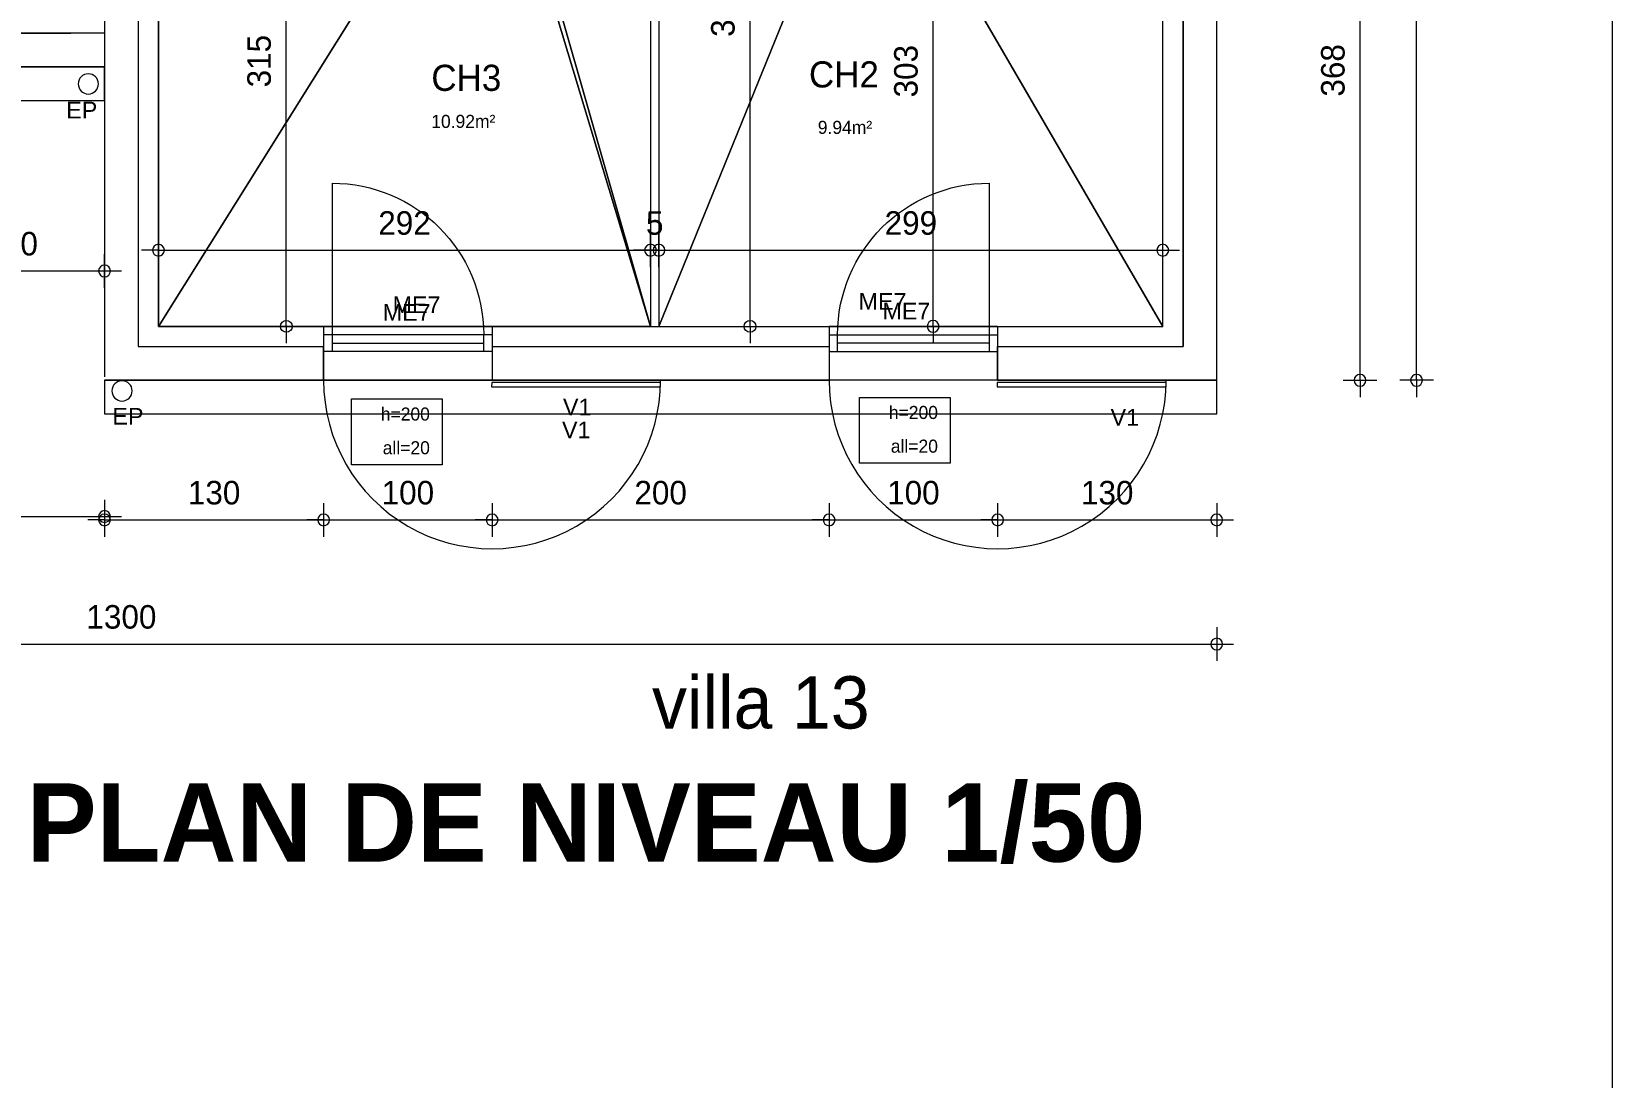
# Model space of a CAD drawing. Header units: metres. Extents: x -30.4 to 29.6, y -50.6 to 0.4.
# Drawn here: x 20.22 to 29.6, y -35.61 to -29.4 of the extents above; entities that cross this region are included whole.
import ezdxf
from ezdxf.enums import TextEntityAlignment as Align
from ezdxf.lldxf.tags import DXFTag

# ---------------------------------------------------------------- set-up
doc = ezdxf.new("R2010")
doc.units = ezdxf.units.M
doc.header["$MEASUREMENT"] = 0
doc.layers.add('Calque commun', color=7, linetype='Continuous')
doc.layers.add('Textes', color=7, linetype='Continuous')
doc.styles.add('Arial4', font='arial.ttf', dxfattribs={"height": 0.098961})
doc.styles.add('Century Gothic', font='GOTHIC.TTF', dxfattribs={"height": 0.139636})
doc.styles.add('Century Gothic11', font='GOTHICB.TTF', dxfattribs={"height": 0.465345})
doc.styles.add('Century Gothic12', font='GOTHIC.TTF', dxfattribs={"height": 0.310302})
doc.styles.add('Century Gothic15', font='GOTHIC.TTF', dxfattribs={"height": 0.155151})
doc.styles.add('Century Gothic7', font='GOTHIC.TTF', dxfattribs={"height": 0.077575})
tags = doc.linetypes.add('HIDDEN', pattern=[0.375, 0.25, -0.125]).pattern_tags.tags
tags[6:7] = [DXFTag(74, 4), DXFTag(75, 0), DXFTag(340, '0'), DXFTag(46, 1.0), DXFTag(50, 0.0), DXFTag(44, 0.0), DXFTag(45, 0.0)]
tags[4:5] = [DXFTag(74, 4), DXFTag(75, 0), DXFTag(340, '0'), DXFTag(46, 1.0), DXFTag(50, 0.0), DXFTag(44, 0.0), DXFTag(45, 0.0)]
tags = doc.linetypes.add('HIDDEN2', pattern=[0.1875, 0.125, -0.0625]).pattern_tags.tags
tags[6:7] = [DXFTag(74, 4), DXFTag(75, 0), DXFTag(340, '0'), DXFTag(46, 1.0), DXFTag(50, 0.0), DXFTag(44, 0.0), DXFTag(45, 0.0)]
tags[4:5] = [DXFTag(74, 4), DXFTag(75, 0), DXFTag(340, '0'), DXFTag(46, 1.0), DXFTag(50, 0.0), DXFTag(44, 0.0), DXFTag(45, 0.0)]

# ---------------------------------------------------------------- blocks, each defined once
blk = doc.blocks.new('Block18105')
at = {"layer": 'Calque commun', "color": 7, "linetype": 'Continuous', "lineweight": 9}
for p, q in [((26.934, -31.1506), (26.934, -27.7907)), ((27.054, -31.2707), (27.054, -27.7907))]:
    blk.add_line(p, q, dxfattribs=at)
at = {"layer": 'Calque commun', "color": 7, "linetype": 'Continuous', "lineweight": 18}
blk.add_line((27.254, -31.4706), (27.254, -27.7907), dxfattribs=at)
blk = doc.blocks.new('Block18107')
at = {"layer": 'Calque commun', "color": 7, "linetype": 'Continuous', "lineweight": 18}
blk.add_line((20.654, -25.4207), (20.654, -31.4506), dxfattribs=at)
at = {"layer": 'Calque commun', "color": 7, "linetype": 'Continuous', "lineweight": 9}
for p, q in [((20.854, -25.4207), (20.854, -31.2507)), ((20.974, -25.4207), (20.974, -31.1306))]:
    blk.add_line(p, q, dxfattribs=at)
blk = doc.blocks.new('Block18108')
at = {"layer": 'Calque commun', "color": 7, "linetype": 'Continuous', "lineweight": 9}
for p, q in [((20.974, -31.1506), (21.954, -31.1506)), ((22.954, -31.1506), (24.954, -31.1506)), ((25.954, -31.1506), (26.934, -31.1506)), ((20.854, -31.2707), (21.954, -31.2707)), ((22.954, -31.2707), (24.954, -31.2707)), ((25.954, -31.2707), (27.054, -31.2707))]:
    blk.add_line(p, q, dxfattribs=at)
at = {"layer": 'Calque commun', "color": 7, "linetype": 'Continuous', "lineweight": 18}
for p, q in [((20.654, -31.4706), (21.954, -31.4706)), ((22.954, -31.4706), (24.954, -31.4706)), ((25.954, -31.4706), (27.254, -31.4706))]:
    blk.add_line(p, q, dxfattribs=at)
blk = doc.blocks.new('new')
at = {"layer": 'Calque commun', "color": 5, "linetype": 'Continuous', "lineweight": 9}
blk.add_arc((0, 0), 0.5, 0, 359.9994, dxfattribs=at)
blk = doc.blocks.new('new2')
at = {"layer": 'Calque commun', "color": 5, "linetype": 'Continuous', "lineweight": 9}
blk.add_arc((0, 0), 0.5, 0, 359.9994, dxfattribs=at)
blk = doc.blocks.new('DimLine18434')
at = {"layer": 'Calque commun', "color": 5, "linetype": 'Continuous', "lineweight": 9}
for p, q in [((14.254, -32.1796), (14.254, -32.3796)), ((20.654, -32.1796), (20.654, -32.3796)), ((14.254, -32.2796), (14.154, -32.2796)), ((14.254, -32.2796), (20.654, -32.2796)), ((20.654, -32.2796), (20.754, -32.2796))]:
    blk.add_line(p, q, dxfattribs=at)
at = {"layer": 'Calque commun', "color": 5, "linetype": 'Continuous', "lineweight": 9, "xscale": 0.07000000029802322, "yscale": 0.07000000029802322, "zscale": 0.07000000029802322}
for name, p in [('new', (14.254, -32.2796)), ('new2', (20.654, -32.2796))]:
    blk.add_blockref(name, p, dxfattribs=at)
at = {"layer": 'Calque commun', "color": 5, "linetype": 'Continuous', "lineweight": 9, "style": 'Century Gothic'}
blk.add_text('640', height=0.13964, dxfattribs=at).set_placement((17.454, -32.2296), align=Align.BOTTOM_CENTER)
blk = doc.blocks.new('new53')
at = {"layer": 'Calque commun', "color": 5, "linetype": 'Continuous', "lineweight": 9}
blk.add_arc((0, 0), 0.5, 0, 359.9994, dxfattribs=at)
blk = doc.blocks.new('new54')
at = {"layer": 'Calque commun', "color": 5, "linetype": 'Continuous', "lineweight": 9}
blk.add_arc((0, 0), 0.5, 0, 359.9994, dxfattribs=at)
blk = doc.blocks.new('DimLine32140')
at = {"layer": 'Calque commun', "color": 5, "linetype": 'Continuous', "lineweight": 9}
for p, q in [((24.954, -32.1996), (24.954, -32.3996)), ((25.954, -32.1996), (25.954, -32.3996)), ((24.954, -32.2996), (24.854, -32.2996)), ((24.954, -32.2996), (25.954, -32.2996)), ((25.954, -32.2996), (26.054, -32.2996))]:
    blk.add_line(p, q, dxfattribs=at)
at = {"layer": 'Calque commun', "color": 5, "linetype": 'Continuous', "lineweight": 9, "xscale": 0.07000000029802322, "yscale": 0.07000000029802322, "zscale": 0.07000000029802322}
for name, p in [('new53', (24.954, -32.2996)), ('new54', (25.954, -32.2996))]:
    blk.add_blockref(name, p, dxfattribs=at)
at = {"layer": 'Calque commun', "color": 5, "linetype": 'Continuous', "lineweight": 9, "style": 'Century Gothic'}
blk.add_text('100', height=0.13964, dxfattribs=at).set_placement((25.454, -32.2496), align=Align.BOTTOM_CENTER)
blk = doc.blocks.new('new55')
at = {"layer": 'Calque commun', "color": 5, "linetype": 'Continuous', "lineweight": 9}
blk.add_arc((0, 0), 0.5, 0, 359.9994, dxfattribs=at)
blk = doc.blocks.new('new56')
at = {"layer": 'Calque commun', "color": 5, "linetype": 'Continuous', "lineweight": 9}
blk.add_arc((0, 0), 0.5, 0, 359.9994, dxfattribs=at)
blk = doc.blocks.new('DimLine32148')
at = {"layer": 'Calque commun', "color": 5, "linetype": 'Continuous', "lineweight": 9}
for p, q in [((25.954, -32.1996), (25.954, -32.3996)), ((27.254, -32.1996), (27.254, -32.3996)), ((25.954, -32.2996), (25.854, -32.2996)), ((25.954, -32.2996), (27.254, -32.2996)), ((27.254, -32.2996), (27.354, -32.2996))]:
    blk.add_line(p, q, dxfattribs=at)
at = {"layer": 'Calque commun', "color": 5, "linetype": 'Continuous', "lineweight": 9, "xscale": 0.07000000029802322, "yscale": 0.07000000029802322, "zscale": 0.07000000029802322}
for name, p in [('new55', (25.954, -32.2996)), ('new56', (27.254, -32.2996))]:
    blk.add_blockref(name, p, dxfattribs=at)
at = {"layer": 'Calque commun', "color": 5, "linetype": 'Continuous', "lineweight": 9, "style": 'Century Gothic'}
blk.add_text('130', height=0.13964, dxfattribs=at).set_placement((26.604, -32.2496), align=Align.BOTTOM_CENTER)
blk = doc.blocks.new('@PRES_1_$$_1-16')
at = {"layer": 'Calque commun', "color": 5, "linetype": 'Continuous', "lineweight": 9}
for p, q in [((0, 0.32), (1, 0.32)), ((1, 0.15), (0, 0.15)), ((0.05, 0.05), (0.05, 0.15)), ((0.05, 0.1), (0.95, 0.1)), ((0.95, 0.15), (0.95, 0.05)), ((1, 0.05), (0, 0.05)), ((0, 0), (1, 0))]:
    blk.add_line(p, q, dxfattribs=at)
blk = doc.blocks.new('@PRES_1_$$_1-17')
at = {"layer": 'Calque commun', "color": 7, "linetype": 'Continuous', "lineweight": 9}
blk.add_line((0, 0), (0, 0.32), dxfattribs=at)
blk = doc.blocks.new('@PRES_1_$$_1-18')
at = {"layer": 'Calque commun', "color": 7, "linetype": 'Continuous', "lineweight": 9}
blk.add_line((0, 0), (0, 0.32), dxfattribs=at)
blk = doc.blocks.new('INTER_2D_COMB6')
at = {"layer": 'Calque commun', "color": 0, "linetype": 'ByBlock', "lineweight": -2}
for name in ['@PRES_1_$$_1-16', '@PRES_1_$$_1-17']:
    blk.add_blockref(name, (0, 0), dxfattribs=at)
at = {"layer": 'Calque commun', "color": 0, "linetype": 'ByBlock', "lineweight": -2, "extrusion": (0, 0, -1), "xscale": -1, "yscale": -1, "zscale": -1, "rotation": -180}
blk.add_blockref('@PRES_1_$$_1-18', (-1, 0), dxfattribs=at)
blk = doc.blocks.new('PLACED_COMB6')
at = {"layer": 'Calque commun', "color": 0, "linetype": 'ByBlock', "lineweight": -2}
blk.add_blockref('INTER_2D_COMB6', (0, 0), dxfattribs=at)
blk = doc.blocks.new('new171')
at = {"layer": 'Calque commun', "color": 5, "linetype": 'Continuous', "lineweight": 9}
blk.add_arc((0, 0), 0.5, 0, 359.9994, dxfattribs=at)
blk = doc.blocks.new('new172')
at = {"layer": 'Calque commun', "color": 5, "linetype": 'Continuous', "lineweight": 9}
blk.add_arc((0, 0), 0.5, 0, 359.9994, dxfattribs=at)
blk = doc.blocks.new('DimLine36282')
at = {"layer": 'Calque commun', "color": 5, "linetype": 'Continuous', "lineweight": 9}
for p, q in [((20.654, -32.1996), (20.654, -32.3996)), ((21.954, -32.1996), (21.954, -32.3996)), ((20.654, -32.2996), (20.554, -32.2996)), ((20.654, -32.2996), (21.954, -32.2996)), ((21.954, -32.2996), (22.054, -32.2996))]:
    blk.add_line(p, q, dxfattribs=at)
at = {"layer": 'Calque commun', "color": 5, "linetype": 'Continuous', "lineweight": 9, "xscale": 0.07000000029802322, "yscale": 0.07000000029802322, "zscale": 0.07000000029802322}
for name, p in [('new171', (20.654, -32.2996)), ('new172', (21.954, -32.2996))]:
    blk.add_blockref(name, p, dxfattribs=at)
at = {"layer": 'Calque commun', "color": 5, "linetype": 'Continuous', "lineweight": 9, "style": 'Century Gothic'}
blk.add_text('130', height=0.13964, dxfattribs=at).set_placement((21.304, -32.2496), align=Align.BOTTOM_CENTER)
blk = doc.blocks.new('new173')
at = {"layer": 'Calque commun', "color": 5, "linetype": 'Continuous', "lineweight": 9}
blk.add_arc((0, 0), 0.5, 0, 359.9994, dxfattribs=at)
blk = doc.blocks.new('new174')
at = {"layer": 'Calque commun', "color": 5, "linetype": 'Continuous', "lineweight": 9}
blk.add_arc((0, 0), 0.5, 0, 359.9994, dxfattribs=at)
blk = doc.blocks.new('DimLine36290')
at = {"layer": 'Calque commun', "color": 5, "linetype": 'Continuous', "lineweight": 9}
for p, q in [((21.954, -32.1996), (21.954, -32.3996)), ((22.954, -32.1996), (22.954, -32.3996)), ((21.954, -32.2996), (21.854, -32.2996)), ((21.954, -32.2996), (22.954, -32.2996)), ((22.954, -32.2996), (23.054, -32.2996))]:
    blk.add_line(p, q, dxfattribs=at)
at = {"layer": 'Calque commun', "color": 5, "linetype": 'Continuous', "lineweight": 9, "xscale": 0.07000000029802322, "yscale": 0.07000000029802322, "zscale": 0.07000000029802322}
for name, p in [('new173', (21.954, -32.2996)), ('new174', (22.954, -32.2996))]:
    blk.add_blockref(name, p, dxfattribs=at)
at = {"layer": 'Calque commun', "color": 5, "linetype": 'Continuous', "lineweight": 9, "style": 'Century Gothic'}
blk.add_text('100', height=0.13964, dxfattribs=at).set_placement((22.454, -32.2496), align=Align.BOTTOM_CENTER)
blk = doc.blocks.new('new175')
at = {"layer": 'Calque commun', "color": 5, "linetype": 'Continuous', "lineweight": 9}
blk.add_arc((0, 0), 0.5, 0, 359.9994, dxfattribs=at)
blk = doc.blocks.new('new176')
at = {"layer": 'Calque commun', "color": 5, "linetype": 'Continuous', "lineweight": 9}
blk.add_arc((0, 0), 0.5, 0, 359.9994, dxfattribs=at)
blk = doc.blocks.new('DimLine36298')
at = {"layer": 'Calque commun', "color": 5, "linetype": 'Continuous', "lineweight": 9}
for p, q in [((22.954, -32.1996), (22.954, -32.3996)), ((24.954, -32.1996), (24.954, -32.3996)), ((22.954, -32.2996), (22.854, -32.2996)), ((22.954, -32.2996), (24.954, -32.2996)), ((24.954, -32.2996), (25.054, -32.2996))]:
    blk.add_line(p, q, dxfattribs=at)
at = {"layer": 'Calque commun', "color": 5, "linetype": 'Continuous', "lineweight": 9, "xscale": 0.07000000029802322, "yscale": 0.07000000029802322, "zscale": 0.07000000029802322}
for name, p in [('new175', (22.954, -32.2996)), ('new176', (24.954, -32.2996))]:
    blk.add_blockref(name, p, dxfattribs=at)
at = {"layer": 'Calque commun', "color": 5, "linetype": 'Continuous', "lineweight": 9, "style": 'Century Gothic'}
blk.add_text('200', height=0.13964, dxfattribs=at).set_placement((23.954, -32.2496), align=Align.BOTTOM_CENTER)
blk = doc.blocks.new('Block36305')
at = {"layer": 'Calque commun', "color": 7, "linetype": 'Continuous', "lineweight": 9}
for p, q in [((14.574, -29.2906), (15.354, -29.2906)), ((16.554, -29.2906), (18.3515, -29.2906)), ((19.5515, -29.2906), (20.334, -29.2906)), ((14.454, -29.4107), (15.354, -29.4107)), ((16.554, -29.4107), (18.3515, -29.4107)), ((19.5515, -29.4107), (20.454, -29.4107))]:
    blk.add_line(p, q, dxfattribs=at)
at = {"layer": 'Calque commun', "color": 7, "linetype": 'Continuous', "lineweight": 18}
for p, q in [((14.254, -29.6106), (15.354, -29.6106)), ((16.554, -29.6106), (18.3515, -29.6106)), ((19.5515, -29.6106), (20.654, -29.6106))]:
    blk.add_line(p, q, dxfattribs=at)
blk = doc.blocks.new('new201')
at = {"layer": 'Calque commun', "color": 5, "linetype": 'Continuous', "lineweight": 9}
blk.add_arc((0, 0), 0.5, 0, 359.9994, dxfattribs=at)
blk = doc.blocks.new('new202')
at = {"layer": 'Calque commun', "color": 5, "linetype": 'Continuous', "lineweight": 9}
blk.add_arc((0, 0), 0.5, 0, 359.9994, dxfattribs=at)
blk = doc.blocks.new('DimLine36672')
at = {"layer": 'Calque commun', "color": 5, "linetype": 'Continuous', "lineweight": 9}
for p, q in [((19.5515, -30.7215), (19.5515, -30.9215)), ((20.654, -30.9215), (20.654, -30.7215)), ((19.5515, -30.8215), (19.4515, -30.8215)), ((19.5515, -30.8215), (20.654, -30.8215)), ((20.654, -30.8215), (20.754, -30.8215))]:
    blk.add_line(p, q, dxfattribs=at)
at = {"layer": 'Calque commun', "color": 5, "linetype": 'Continuous', "lineweight": 9, "xscale": 0.07000000029802322, "yscale": 0.07000000029802322, "zscale": 0.07000000029802322}
for name, p in [('new201', (19.5515, -30.8215)), ('new202', (20.654, -30.8215))]:
    blk.add_blockref(name, p, dxfattribs=at)
at = {"layer": 'Calque commun', "color": 5, "linetype": 'Continuous', "lineweight": 9, "style": 'Century Gothic'}
blk.add_text('110', height=0.13964, dxfattribs=at).set_placement((20.1027, -30.7715), align=Align.BOTTOM_CENTER)
blk = doc.blocks.new('new227')
at = {"layer": 'Calque commun', "color": 5, "linetype": 'Continuous', "lineweight": 9}
blk.add_arc((0, 0), 0.5, 0, 359.9994, dxfattribs=at)
blk = doc.blocks.new('new228')
at = {"layer": 'Calque commun', "color": 5, "linetype": 'Continuous', "lineweight": 9}
blk.add_arc((0, 0), 0.5, 0, 359.9994, dxfattribs=at)
blk = doc.blocks.new('DimLine37571')
at = {"layer": 'Calque commun', "color": 5, "linetype": 'Continuous', "lineweight": 9}
for p, q in [((28.1048, -27.7907), (28.1048, -27.6907)), ((28.0048, -27.7907), (28.2048, -27.7907)), ((28.1048, -31.4706), (28.1048, -27.7907)), ((28.0048, -31.4706), (28.2048, -31.4706)), ((28.1048, -31.4706), (28.1048, -31.5707))]:
    blk.add_line(p, q, dxfattribs=at)
at = {"layer": 'Calque commun', "color": 5, "linetype": 'Continuous', "lineweight": 9, "xscale": 0.07000000029802322, "yscale": 0.07000000029802322, "zscale": 0.07000000029802322, "rotation": 90}
for name, p in [('new228', (28.1048, -27.7907)), ('new227', (28.1048, -31.4706))]:
    blk.add_blockref(name, p, dxfattribs=at)
at = {"layer": 'Calque commun', "color": 5, "linetype": 'Continuous', "lineweight": 9, "style": 'Century Gothic'}
blk.add_text('368', height=0.13964, rotation=90, dxfattribs=at).set_placement((28.0548, -29.6307), align=Align.BOTTOM_CENTER)
blk = doc.blocks.new('new279')
at = {"layer": 'Calque commun', "color": 5, "linetype": 'Continuous', "lineweight": 9}
blk.add_arc((0, 0), 0.5, 0, 359.9994, dxfattribs=at)
blk = doc.blocks.new('DimLine41048')
at = {"layer": 'Calque commun', "color": 5, "linetype": 'Continuous', "lineweight": 9}
for p, q in [((28.44, -31.4706), (28.44, -22.4706)), ((28.54, -31.4706), (28.34, -31.4706)), ((28.44, -31.4706), (28.44, -31.5707))]:
    blk.add_line(p, q, dxfattribs=at)
at = {"layer": 'Calque commun', "color": 5, "linetype": 'Continuous', "lineweight": 9, "xscale": 0.07000000029802322, "yscale": 0.07000000029802322, "zscale": 0.07000000029802322, "rotation": 90}
blk.add_blockref('new279', (28.44, -31.4706), dxfattribs=at)
blk = doc.blocks.new('new307')
at = {"layer": 'Calque commun', "color": 5, "linetype": 'Continuous', "lineweight": 9}
blk.add_arc((0, 0), 0.5, 0, 359.9994, dxfattribs=at)
blk = doc.blocks.new('new308')
at = {"layer": 'Calque commun', "color": 5, "linetype": 'Continuous', "lineweight": 9}
blk.add_arc((0, 0), 0.5, 0, 359.9994, dxfattribs=at)
blk = doc.blocks.new('DimLine41328')
at = {"layer": 'Calque commun', "color": 5, "linetype": 'Continuous', "lineweight": 9}
for p, q in [((14.254, -32.937), (14.254, -33.137)), ((27.254, -32.937), (27.254, -33.137)), ((14.254, -33.037), (14.154, -33.037)), ((14.254, -33.037), (27.254, -33.037)), ((27.254, -33.037), (27.354, -33.037))]:
    blk.add_line(p, q, dxfattribs=at)
at = {"layer": 'Calque commun', "color": 5, "linetype": 'Continuous', "lineweight": 9, "xscale": 0.07000000029802322, "yscale": 0.07000000029802322, "zscale": 0.07000000029802322}
for name, p in [('new307', (14.254, -33.037)), ('new308', (27.254, -33.037))]:
    blk.add_blockref(name, p, dxfattribs=at)
at = {"layer": 'Calque commun', "color": 5, "linetype": 'Continuous', "lineweight": 9, "style": 'Century Gothic'}
blk.add_text('1300', height=0.13964, dxfattribs=at).set_placement((20.754, -32.987), align=Align.BOTTOM_CENTER)
blk = doc.blocks.new('xmodule1pcentniv1 13')
at = {"layer": 'Calque commun', "color": 5, "linetype": 'Continuous', "lineweight": 9}
blk.add_arc((0, 0), 0.5, 0, 359.9994, dxfattribs=at)
blk = doc.blocks.new('xmodule1pcentniv1 13-2')
at = {"layer": 'Calque commun', "color": 5, "linetype": 'Continuous', "lineweight": 9}
blk.add_arc((0, 0), 0.5, 0, 359.9994, dxfattribs=at)
blk = doc.blocks.new('DimLine54891-2')
at = {"layer": 'Calque commun', "color": 5, "linetype": 'Continuous', "lineweight": 9}
for p, q in [((37.2112, -25.8344), (37.2112, -25.6344)), ((40.1311, -25.8344), (40.1311, -25.6344)), ((37.2112, -25.7344), (37.1112, -25.7344)), ((37.2112, -25.7344), (40.1311, -25.7344)), ((40.1311, -25.7344), (40.2311, -25.7344))]:
    blk.add_line(p, q, dxfattribs=at)
at = {"layer": 'Calque commun', "color": 5, "linetype": 'Continuous', "lineweight": 9, "xscale": -0.07000000029802322, "yscale": -0.07000000029802322, "zscale": -0.07000000029802322, "rotation": -180}
for name, p in [('xmodule1pcentniv1 13', (37.2112, -25.7344)), ('xmodule1pcentniv1 13-2', (40.1311, -25.7344))]:
    blk.add_blockref(name, p, dxfattribs=at)
at = {"layer": 'Calque commun', "color": 5, "linetype": 'Continuous', "lineweight": 9, "style": 'Century Gothic'}
blk.add_text('292', height=0.13964, dxfattribs=at).set_placement((38.6712, -25.6844), align=Align.BOTTOM_CENTER)
blk = doc.blocks.new('xmodule1pcentniv1 13-3')
at = {"layer": 'Calque commun', "color": 5, "linetype": 'Continuous', "lineweight": 9}
blk.add_arc((0, 0), 0.5, 0, 359.9994, dxfattribs=at)
blk = doc.blocks.new('xmodule1pcentniv1 13-4')
at = {"layer": 'Calque commun', "color": 5, "linetype": 'Continuous', "lineweight": 9}
blk.add_arc((0, 0), 0.5, 0, 359.9994, dxfattribs=at)
blk = doc.blocks.new('DimLine54899-2')
at = {"layer": 'Calque commun', "color": 5, "linetype": 'Continuous', "lineweight": 9}
for p, q in [((40.1311, -25.8344), (40.1311, -25.6344)), ((40.1811, -25.8344), (40.1811, -25.6344)), ((40.1311, -25.7344), (40.0311, -25.7344)), ((40.1311, -25.7344), (40.1811, -25.7344)), ((40.1811, -25.7344), (40.2811, -25.7344))]:
    blk.add_line(p, q, dxfattribs=at)
at = {"layer": 'Calque commun', "color": 5, "linetype": 'Continuous', "lineweight": 9, "xscale": -0.07000000029802322, "yscale": -0.07000000029802322, "zscale": -0.07000000029802322, "rotation": -180}
for name, p in [('xmodule1pcentniv1 13-3', (40.1311, -25.7344)), ('xmodule1pcentniv1 13-4', (40.1811, -25.7344))]:
    blk.add_blockref(name, p, dxfattribs=at)
at = {"layer": 'Calque commun', "color": 5, "linetype": 'Continuous', "lineweight": 9, "style": 'Century Gothic'}
blk.add_text('5', height=0.1396, dxfattribs=at).set_placement((40.1561, -25.6844), align=Align.BOTTOM_CENTER)
blk = doc.blocks.new('xmodule1pcentniv1 13-5')
at = {"layer": 'Calque commun', "color": 5, "linetype": 'Continuous', "lineweight": 9}
blk.add_arc((0, 0), 0.5, 0, 359.9994, dxfattribs=at)
blk = doc.blocks.new('xmodule1pcentniv1 13-6')
at = {"layer": 'Calque commun', "color": 5, "linetype": 'Continuous', "lineweight": 9}
blk.add_arc((0, 0), 0.5, 0, 359.9994, dxfattribs=at)
blk = doc.blocks.new('DimLine54907-2')
at = {"layer": 'Calque commun', "color": 5, "linetype": 'Continuous', "lineweight": 9}
for p, q in [((40.1811, -25.8344), (40.1811, -25.6344)), ((43.1711, -25.8344), (43.1711, -25.6344)), ((40.1811, -25.7344), (40.0812, -25.7344)), ((40.1811, -25.7344), (43.1711, -25.7344)), ((43.1711, -25.7344), (43.2711, -25.7344))]:
    blk.add_line(p, q, dxfattribs=at)
at = {"layer": 'Calque commun', "color": 5, "linetype": 'Continuous', "lineweight": 9, "xscale": 0.07000000029802322, "yscale": 0.07000000029802322, "zscale": 0.07000000029802322}
for name, p in [('xmodule1pcentniv1 13-5', (40.1811, -25.7344)), ('xmodule1pcentniv1 13-6', (43.1711, -25.7344))]:
    blk.add_blockref(name, p, dxfattribs=at)
at = {"layer": 'Calque commun', "color": 5, "linetype": 'Continuous', "lineweight": 9, "style": 'Century Gothic'}
blk.add_text('299', height=0.13964, dxfattribs=at).set_placement((41.6761, -25.6844), align=Align.BOTTOM_CENTER)
blk = doc.blocks.new('xmodule1pcentniv1 13-7')
at = {"layer": 'Calque commun', "color": 5, "linetype": 'Continuous', "lineweight": 9}
blk.add_arc((0, 0), 0.5, 0, 359.9994, dxfattribs=at)
blk = doc.blocks.new('xmodule1pcentniv1 13-8')
at = {"layer": 'Calque commun', "color": 5, "linetype": 'Continuous', "lineweight": 9}
blk.add_arc((0, 0), 0.5, 0, 359.9994, dxfattribs=at)
blk = doc.blocks.new('DimLine54915-2')
at = {"layer": 'Calque commun', "color": 5, "linetype": 'Continuous', "lineweight": 9}
for p, q in [((37.9697, -23.0373), (37.9697, -22.9373)), ((38.0697, -23.0373), (37.8697, -23.0373)), ((37.9697, -26.1867), (37.9697, -23.0373)), ((38.0697, -26.1867), (37.8697, -26.1867)), ((37.9697, -26.1867), (37.9697, -26.2867))]:
    blk.add_line(p, q, dxfattribs=at)
at = {"layer": 'Calque commun', "color": 5, "linetype": 'Continuous', "lineweight": 9, "extrusion": (0, 0, -1), "xscale": -0.07000000029802322, "yscale": -0.07000000029802322, "zscale": -0.07000000029802322, "rotation": -90.00000000000001}
for name, p in [('xmodule1pcentniv1 13-8', (-37.9697, -23.0373)), ('xmodule1pcentniv1 13-7', (-37.9697, -26.1867))]:
    blk.add_blockref(name, p, dxfattribs=at)
at = {"layer": 'Calque commun', "color": 5, "linetype": 'Continuous', "lineweight": 9, "style": 'Century Gothic'}
blk.add_text('315', height=0.13964, rotation=90, dxfattribs=at).set_placement((37.9197, -24.612), align=Align.BOTTOM_CENTER)
blk = doc.blocks.new('xmodule1pcentniv1 13-23')
at = {"layer": 'Calque commun', "color": 5, "linetype": 'Continuous', "lineweight": 9}
blk.add_arc((0, 0), 0.5, 0, 359.9994, dxfattribs=at)
blk = doc.blocks.new('xmodule1pcentniv1 13-24')
at = {"layer": 'Calque commun', "color": 5, "linetype": 'Continuous', "lineweight": 9}
blk.add_arc((0, 0), 0.5, 0, 359.9994, dxfattribs=at)
blk = doc.blocks.new('DimLine55011-2')
at = {"layer": 'Calque commun', "color": 5, "linetype": 'Continuous', "lineweight": 9}
for p, q in [((40.7221, -22.4373), (40.7221, -22.3373)), ((40.6221, -22.4373), (40.8221, -22.4373)), ((40.7221, -26.1867), (40.7221, -22.4373)), ((40.6221, -26.1867), (40.8221, -26.1867)), ((40.7221, -26.1867), (40.7221, -26.2867))]:
    blk.add_line(p, q, dxfattribs=at)
at = {"layer": 'Calque commun', "color": 5, "linetype": 'Continuous', "lineweight": 9, "extrusion": (0, 0, -1), "xscale": -0.07000000029802322, "yscale": -0.07000000029802322, "zscale": -0.07000000029802322, "rotation": -90.00000000000001}
for name, p in [('xmodule1pcentniv1 13-24', (-40.7221, -22.4373)), ('xmodule1pcentniv1 13-23', (-40.7221, -26.1867))]:
    blk.add_blockref(name, p, dxfattribs=at)
at = {"layer": 'Calque commun', "color": 5, "linetype": 'Continuous', "lineweight": 9, "style": 'Century Gothic'}
blk.add_text('375', height=0.13964, rotation=90, dxfattribs=at).set_placement((40.6721, -24.312), align=Align.BOTTOM_CENTER)
blk = doc.blocks.new('xmodule1pcentniv1 13-33')
at = {"layer": 'Calque commun', "color": 5, "linetype": 'Continuous', "lineweight": 9}
blk.add_arc((0, 0), 0.5, 0, 359.9994, dxfattribs=at)
blk = doc.blocks.new('xmodule1pcentniv1 13-34')
at = {"layer": 'Calque commun', "color": 5, "linetype": 'Continuous', "lineweight": 9}
blk.add_arc((0, 0), 0.5, 0, 359.9994, dxfattribs=at)
blk = doc.blocks.new('DimLine55051-2')
at = {"layer": 'Calque commun', "color": 5, "linetype": 'Continuous', "lineweight": 9}
for p, q in [((41.8083, -23.1568), (41.8083, -23.0568)), ((41.7083, -23.1568), (41.9083, -23.1568)), ((41.8083, -26.1867), (41.8083, -23.1568)), ((41.9083, -26.1867), (41.7083, -26.1867)), ((41.8083, -26.1867), (41.8083, -26.2867))]:
    blk.add_line(p, q, dxfattribs=at)
at = {"layer": 'Calque commun', "color": 5, "linetype": 'Continuous', "lineweight": 9, "xscale": 0.07000000029802322, "yscale": 0.07000000029802322, "zscale": 0.07000000029802322, "rotation": 90}
for name, p in [('xmodule1pcentniv1 13-34', (41.8083, -23.1568)), ('xmodule1pcentniv1 13-33', (41.8083, -26.1867))]:
    blk.add_blockref(name, p, dxfattribs=at)
at = {"layer": 'Calque commun', "color": 5, "linetype": 'Continuous', "lineweight": 9, "style": 'Century Gothic'}
blk.add_text('303', height=0.13964, rotation=90, dxfattribs=at).set_placement((41.7583, -24.6717), align=Align.BOTTOM_CENTER)
blk = doc.blocks.new('xmodule1pcentniv1 13-99')
at = {"layer": 'Calque commun', "color": 15, "linetype": 'Continuous', "lineweight": 18}
for p, q in [((40.1311, -22.4373), (40.1311, -26.1867)), ((40.1811, -22.4373), (40.1811, -26.1867)), ((40.1311, -26.1867), (40.1811, -26.1867))]:
    blk.add_line(p, q, dxfattribs=at)
at = {"layer": 'Calque commun', "color": 5, "linetype": 'Continuous', "lineweight": 9}
for name in ['DimLine55011-2', 'DimLine54915-2', 'DimLine55051-2', 'DimLine54891-2', 'DimLine54899-2', 'DimLine54907-2']:
    blk.add_blockref(name, (0, 0), dxfattribs=at)
at = {"layer": 'Textes', "color": 5, "linetype": 'ByBlock', "lineweight": -2, "style": 'Century Gothic15'}
for s, p in [('CH3', (39.2455, -24.6334)), ('CH2', (41.4865, -24.6131))]:
    blk.add_text(s, height=0.15515, dxfattribs=at).set_placement(p, align=Align.TOP_RIGHT)
at = {"layer": 'Textes', "color": 9, "linetype": 'ByBlock', "lineweight": -2, "style": 'Century Gothic7'}
for s, p in [('10.92m²', (39.2104, -24.9308)), ('9.94m²', (41.4466, -24.9663))]:
    blk.add_text(s, height=0.07758, dxfattribs=at).set_placement(p, align=Align.TOP_RIGHT)
at = {"layer": 'Calque commun', "color": 9, "linetype": 'Continuous', "lineweight": 9}
mesh = blk.add_polyface(dxfattribs=at)
corners = [(40.1311, -26.1867), (39.1811, -23.0373), (39.2312, -23.0373), (37.2111, -22.4373), (37.2111, -23.0373), (39.1811, -22.4373), (37.2111, -26.1867), (39.2311, -22.4373), (40.1311, -22.4373)]
mesh.append_faces([[corners[k] for k in face] for face in [(3, 1, 4), (0, 2, 8)]], dxfattribs={"vtx0": -1, "vtx1": -1, "color": 9})
mesh.append_faces([[corners[k] for k in face] for face in [(0, 1, 2)]], dxfattribs={"vtx0": -1, "vtx2": -1, "color": 9})
mesh.append_faces([[corners[k] for k in face] for face in [(0, 6, 1), (6, 4, 1)]], dxfattribs={"vtx1": -1, "vtx2": -1, "color": 9})
mesh.append_faces([[corners[k] for k in face] for face in [(3, 5, 1), (2, 7, 8)]], dxfattribs={"vtx2": -1, "color": 9})
mesh = blk.add_polyface(dxfattribs=at)
corners = [(41.4111, -23.1568), (40.1811, -22.4373), (40.1811, -26.1867), (43.1711, -23.1568), (43.1711, -26.1867), (41.411, -22.4373)]
mesh.append_faces([[corners[k] for k in face] for face in [(4, 0, 2)]], dxfattribs={"vtx0": -1, "vtx1": -1, "color": 9})
mesh.append_faces([[corners[k] for k in face] for face in [(0, 1, 2)]], dxfattribs={"vtx0": -1, "vtx2": -1, "color": 9})
mesh.append_faces([[corners[k] for k in face] for face in [(3, 0, 4)]], dxfattribs={"vtx1": -1, "color": 9})
mesh.append_faces([[corners[k] for k in face] for face in [(0, 5, 1)]], dxfattribs={"vtx2": -1, "color": 9})

msp = doc.modelspace()

# ---------------------------------------------------------------- linework, layer by layer
at = {"layer": 'Calque commun', "color": 12, "linetype": 'Continuous', "lineweight": 18}
for p, q in [((27.054, -27.7907), (27.054, -31.2707)), ((20.654, -29.4107), (19.5515, -29.4107)), ((25.954, -31.2707), (27.054, -31.2707)), ((25.954, -31.4706), (25.954, -31.2707))]:
    msp.add_line(p, q, dxfattribs=at)
at = {"layer": 'Calque commun', "color": 7, "linetype": 'HIDDEN', "lineweight": 9}
for p, q in [((22.004, -30.3006), (22.004, -31.2006)), ((25.904, -30.3006), (25.904, -31.2006))]:
    msp.add_line(p, q, dxfattribs=at)
at = {"layer": 'Calque commun', "color": 7, "linetype": 'Continuous', "lineweight": 18}
for p, q in [((21.954, -31.4706), (21.954, -31.2707)), ((22.954, -31.2707), (22.954, -31.4706)), ((27.254, -31.4706), (27.254, -31.4706))]:
    msp.add_line(p, q, dxfattribs=at)
at = {"layer": 'Calque commun', "color": 7, "linetype": 'Continuous', "lineweight": 9}
msp.add_line((27.254, -31.4706), (27.254, -31.4706), dxfattribs=at)
at = {"layer": 'Calque commun', "color": 12, "linetype": 'Continuous', "lineweight": 18}
for points in [[(20.854, -26.5212, 0), (20.854, -26.5212, 0), (20.854, -31.2707, 0), (21.954, -31.2707, 0), (21.954, -31.2707, 0)], [(22.954, -31.2707, 0), (22.954, -31.2707, 0), (24.954, -31.2707, 0), (24.954, -31.4706, 0)]]:
    msp.add_polyline3d(points, dxfattribs=at)
at = {"layer": 'Calque commun', "color": 11, "linetype": 'Continuous', "lineweight": 18}
for centre in [(20.5576, -29.7113), (20.7576, -31.5339)]:
    msp.add_arc(centre, 0.06, 89.99999, 89.9994, dxfattribs=at)
at = {"layer": 'Calque commun', "color": 7, "linetype": 'HIDDEN', "lineweight": 9, "extrusion": (0, 0, -1)}
for centre, start, end in [((-22.004, -31.2006), 90, 180), ((-25.904, -31.2006), 0, 90)]:
    msp.add_arc(centre, 0.9, start, end, dxfattribs=at)
at = {"layer": 'Calque commun', "color": 7, "linetype": 'Continuous', "lineweight": 9}
for centre in [(22.954, -31.4706), (25.954, -31.4706)]:
    msp.add_arc(centre, 1, 180, 0.00001, dxfattribs=at)

# ---------------------------------------------------------------- block references
at = {"layer": 'Calque commun', "color": 5, "linetype": 'Continuous', "lineweight": 9}
for name in ['DimLine41048', 'DimLine37571', 'DimLine36672', 'DimLine18434', 'DimLine36282', 'DimLine36290', 'DimLine36298', 'DimLine32140', 'DimLine32148', 'DimLine41328']:
    msp.add_blockref(name, (0, 0), dxfattribs=at)
at = {"layer": 'Calque commun', "color": 0, "linetype": 'ByBlock', "lineweight": -2}
for name, p in [('Block18105', (0, 0)), ('xmodule1pcentniv1 13-99', (-16.2372, -4.9641)), ('Block18107', (0, 0)), ('Block36305', (0, 0)), ('Block18108', (0, 0))]:
    msp.add_blockref(name, p, dxfattribs=at)
at = {"layer": 'Calque commun', "color": 0, "linetype": 'Continuous', "lineweight": -2, "extrusion": (0, 0, -1), "xscale": -1, "yscale": -1, "zscale": -1}
msp.add_blockref('PLACED_COMB6', (-21.954, -31.1506), dxfattribs=at)
at = {"layer": 'Calque commun', "color": 0, "linetype": 'Continuous', "lineweight": -2, "rotation": 180}
msp.add_blockref('PLACED_COMB6', (25.954, -31.1506), dxfattribs=at)

# ---------------------------------------------------------------- texts
at = {"layer": 'Calque commun', "color": 5, "linetype": 'ByBlock', "lineweight": -2, "char_height": 0.07758, "attachment_point": 3, "line_spacing_factor": 1.546883, "style": 'Century Gothic7'}
for insert in [(22.5845, -31.6324), (25.5997, -31.623)]:
    msp.add_mtext('h=200\\Pall=20', dxfattribs=dict(at, insert=insert))
at = {"layer": 'Textes', "color": 5, "linetype": 'ByBlock', "lineweight": -2}
for s, height, style, p in [('EP', 0.09896, 'Arial4', (20.4265, -29.9454)), ('ME7', 0.09896, 'Arial4', (25.1287, -31.0819)), ('ME7', 0.09896, 'Arial4', (22.3635, -31.1015)), ('EP', 0.09896, 'Arial4', (20.7005, -31.7636)), ('V1', 0.09896, 'Arial4', (26.6242, -31.77)), ('V1', 0.09896, 'Arial4', (23.3686, -31.8446)), ('villa 13', 0.3103, 'Century Gothic12', (23.9028, -33.6312))]:
    msp.add_text(s, height=height, dxfattribs=dict(at, style=style)).set_placement(p, align=Align.BOTTOM_LEFT)
at = {"layer": 'Textes', "color": 0, "linetype": 'ByBlock', "lineweight": -2, "style": 'Arial4'}
for s, p in [('ME7', (22.3045, -31.147)), ('ME7', (25.2699, -31.1389)), ('V1', (23.3743, -31.7084))]:
    msp.add_text(s, height=0.09896, dxfattribs=at).set_placement(p, align=Align.BOTTOM_LEFT)
at = {"layer": 'Textes', "color": 5, "linetype": 'ByBlock', "lineweight": -2, "style": 'Century Gothic11'}
msp.add_text('PLAN DE NIVEAU 1/50', height=0.465345, dxfattribs=at).set_placement((20.1916, -33.8632), align=Align.TOP_LEFT)

# ---------------------------------------------------------------- meshes
at = {"layer": 'Calque commun', "color": 7, "linetype": 'Continuous', "lineweight": 9}
mesh = msp.add_polyface(dxfattribs=at)
corners = [(29.6021, -8.6275), (-30.3979, -8.6275), (-30.3979, -50.6275), (29.6021, -50.6275)]
mesh.append_faces([[corners[k] for k in face] for face in [(0, 1, 2, 3)]], dxfattribs={"color": 7})
at = {"layer": 'Calque commun', "color": 16, "linetype": 'HIDDEN2', "lineweight": 9}
mesh = msp.add_polyface(dxfattribs=at)
corners = [(14.254, -29.6106), (14.254, -29.8106), (20.654, -29.8106), (20.654, -29.6106)]
mesh.append_faces([[corners[k] for k in face] for face in [(0, 1, 2, 3)]], dxfattribs={"color": 16})
mesh = msp.add_polyface(dxfattribs=at)
corners = [(20.654, -31.4706), (20.654, -31.6707), (27.254, -31.6707), (27.254, -31.4706)]
mesh.append_faces([[corners[k] for k in face] for face in [(0, 1, 2, 3)]], dxfattribs={"color": 16})
at = {"layer": 'Calque commun', "color": 7, "linetype": 'Continuous', "lineweight": 9}
mesh = msp.add_polyface(dxfattribs=at)
corners = [(23.954, -31.483), (22.9516, -31.483), (22.9502, -31.5091), (23.954, -31.5091)]
mesh.append_faces([[corners[k] for k in face] for face in [(0, 1, 2, 3)]], dxfattribs={"color": 7})
mesh = msp.add_polyface(dxfattribs=at)
corners = [(26.954, -31.483), (25.9516, -31.483), (25.9502, -31.5091), (26.954, -31.5091)]
mesh.append_faces([[corners[k] for k in face] for face in [(0, 1, 2, 3)]], dxfattribs={"color": 7})
at = {"layer": 'Calque commun', "color": 11, "linetype": 'Continuous', "lineweight": 18}
mesh = msp.add_polyface(dxfattribs=at)
corners = [(22.1187, -31.5816), (22.6571, -31.5816), (22.6571, -31.9723), (22.1187, -31.9723)]
mesh.append_faces([[corners[k] for k in face] for face in [(0, 1, 2, 3)]], dxfattribs={"color": 11})
mesh = msp.add_polyface(dxfattribs=at)
corners = [(25.1339, -31.5722), (25.6722, -31.5722), (25.6722, -31.9629), (25.1339, -31.9629)]
mesh.append_faces([[corners[k] for k in face] for face in [(0, 1, 2, 3)]], dxfattribs={"color": 11})

doc.saveas('drawing.dxf')
